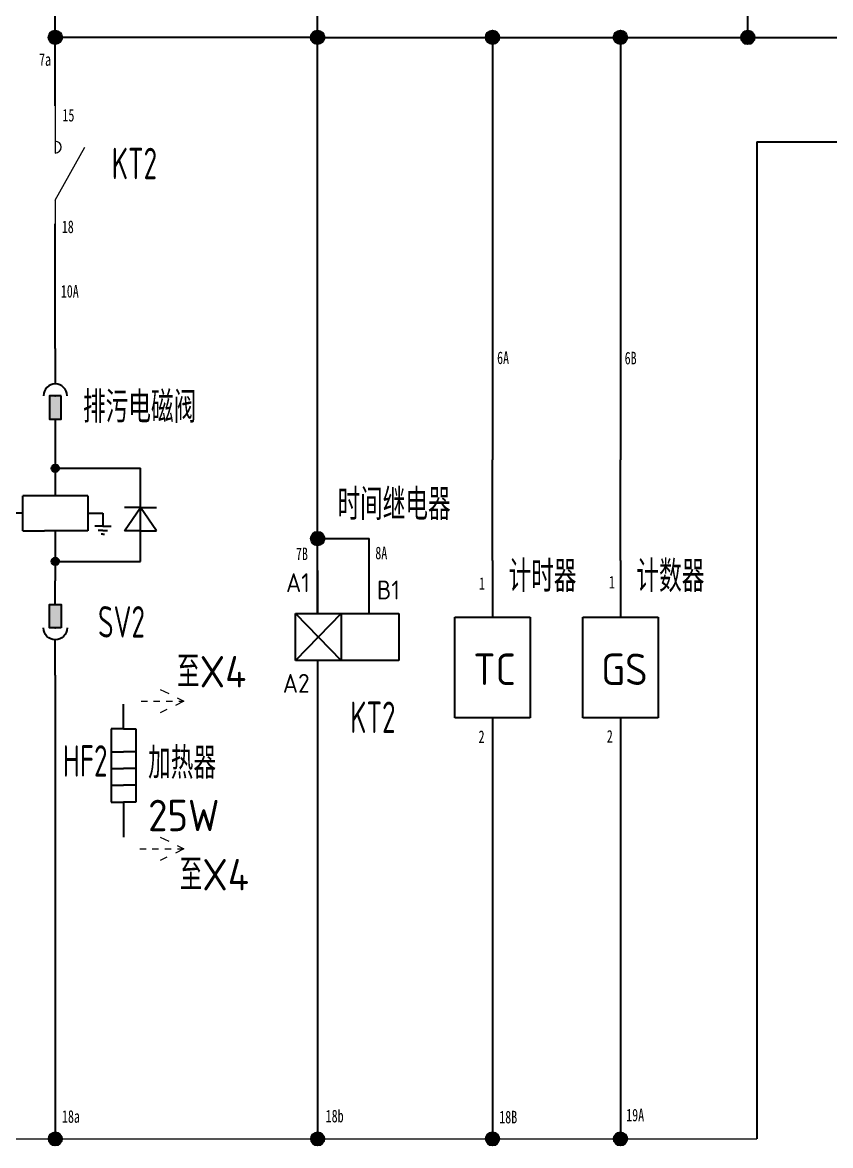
# Model space of a CAD drawing. Header units: millimetres. Extents: x 0 to 842, y 0 to 594.
# Drawn here: x 329.9 to 458.3, y 153 to 331.7 of the extents above; entities that cross this region are included whole.
import ezdxf
from ezdxf.enums import TextEntityAlignment as Align

# ---------------------------------------------------------------- set-up
doc = ezdxf.new("R2010")
doc.units = ezdxf.units.MM
doc.linetypes.add('虚线', pattern=[2, 1, -1])
for name, color, linetype, lineweight in [('AM_3', 3, '虚线', 13), ('BLK_0.5mm^2', 7, 'Continuous', 18), ('SYMS', 7, 'Continuous', 18), ('尺寸线层', 3, 'Continuous', 13), ('粗实线层', 7, 'Continuous', 25), ('虚线层', 6, '虚线', 13)]:
    doc.layers.add(name, color=color, linetype=linetype, lineweight=lineweight)
doc.layers.add('触点标识', color=11, linetype='Continuous')
doc.styles.add('WD_IEC', font='isocp2.shx', dxfattribs={"width": 0.9, "bigfont": 'gbcbig.shx'})
doc.styles.add('工程字', font='gbenor.shx', dxfattribs={"bigfont": 'gbcbig.shx'})
doc.styles.add('标准', font='isoct2.shx')
doc.styles.add('海泰汉字样式', font='仿宋_GB2312.ttf', dxfattribs={"width": 0.7})

# ---------------------------------------------------------------- blocks, each defined once
blk = doc.blocks.new('bfcgb')
blk.add_hatch(color=256).paths.add_polyline_path([(1495.06, 338, 1), (1492.9, 338, 1)])
blk.add_circle((1493.98, 338), 1.08)
blk = doc.blocks.new('gwae')
blk.add_hatch(color=256).paths.add_polyline_path([(413.18, 275.01), (413.18, 278.76), (411.3, 278.76), (411.3, 275.01)], flags=0)
for p, q in [((412.24, 286.26), (412.24, 280.64)), ((412.24, 275.01), (412.24, 271.26))]:
    blk.add_line(p, q)
blk.add_lwpolyline([(413.18, 278.76), (411.3, 278.76), (411.3, 275.01), (413.18, 275.01)], close=True)
blk.add_arc((412.24, 278.76), 1.88, 0, 180)
blk.add_point((412.24, 278.76))
blk = doc.blocks.new('rq2e')
at = {"color": 7, "ltscale": 0.416487}
blk.add_line((1065.04, 260.3), (1065.04, 251.87), dxfattribs=at)
at = {"color": 7, "ltscale": 0.007597}
for p, q in [((1064.45, 256.26), (1064.49, 256.48)), ((1064.45, 256.26), (1064.49, 256.48)), ((1064.49, 256.03), (1064.45, 256.26)), ((1064.49, 256.03), (1064.45, 256.26)), ((1064.49, 256.48), (1064.62, 256.67)), ((1064.49, 256.48), (1064.62, 256.67)), ((1064.62, 255.84), (1064.49, 256.03)), ((1064.62, 255.84), (1064.49, 256.03)), ((1064.62, 256.67), (1064.81, 256.8)), ((1064.62, 256.67), (1064.81, 256.8)), ((1064.81, 255.71), (1064.62, 255.84)), ((1064.81, 255.71), (1064.62, 255.84)), ((1064.81, 256.8), (1065.04, 256.85)), ((1064.81, 256.8), (1065.04, 256.85)), ((1065.04, 255.66), (1064.81, 255.71)), ((1065.04, 255.66), (1064.81, 255.71)), ((1065.04, 256.85), (1065.27, 256.8)), ((1065.04, 256.85), (1065.27, 256.8)), ((1065.27, 255.71), (1065.04, 255.66)), ((1065.27, 255.71), (1065.04, 255.66)), ((1065.27, 256.8), (1065.46, 256.67)), ((1065.27, 256.8), (1065.46, 256.67)), ((1065.46, 255.84), (1065.27, 255.71)), ((1065.46, 255.84), (1065.27, 255.71)), ((1065.46, 256.67), (1065.59, 256.48)), ((1065.46, 256.67), (1065.59, 256.48)), ((1065.59, 256.03), (1065.46, 255.84)), ((1065.59, 256.03), (1065.46, 255.84)), ((1065.59, 256.48), (1065.63, 256.26)), ((1065.59, 256.48), (1065.63, 256.26)), ((1065.63, 256.26), (1065.59, 256.03)), ((1065.63, 256.26), (1065.59, 256.03)), ((1064.45, 241.44), (1064.49, 241.66)), ((1064.45, 241.44), (1064.49, 241.66)), ((1064.49, 241.21), (1064.45, 241.44)), ((1064.49, 241.21), (1064.45, 241.44)), ((1064.49, 241.66), (1064.62, 241.85)), ((1064.49, 241.66), (1064.62, 241.85)), ((1064.62, 241.02), (1064.49, 241.21)), ((1064.62, 241.02), (1064.49, 241.21)), ((1064.62, 241.85), (1064.81, 241.98)), ((1064.62, 241.85), (1064.81, 241.98)), ((1064.81, 241.98), (1065.04, 242.03)), ((1064.81, 241.98), (1065.04, 242.03)), ((1065.04, 242.03), (1065.27, 241.98)), ((1065.04, 242.03), (1065.27, 241.98)), ((1065.27, 241.98), (1065.46, 241.85)), ((1065.27, 241.98), (1065.46, 241.85)), ((1065.46, 241.85), (1065.59, 241.66)), ((1065.46, 241.85), (1065.59, 241.66)), ((1065.59, 241.21), (1065.46, 241.02)), ((1065.59, 241.21), (1065.46, 241.02)), ((1065.59, 241.66), (1065.63, 241.44)), ((1065.59, 241.66), (1065.63, 241.44)), ((1065.63, 241.44), (1065.59, 241.21)), ((1065.63, 241.44), (1065.59, 241.21)), ((1064.81, 240.89), (1064.62, 241.02)), ((1064.81, 240.89), (1064.62, 241.02)), ((1065.04, 240.85), (1064.81, 240.89)), ((1065.04, 240.85), (1064.81, 240.89)), ((1065.27, 240.89), (1065.04, 240.85)), ((1065.27, 240.89), (1065.04, 240.85)), ((1065.46, 241.02), (1065.27, 240.89)), ((1065.46, 241.02), (1065.27, 240.89))]:
    blk.add_line(p, q, dxfattribs=at)
at = {"color": 7, "ltscale": 0.445714}
for p, q in [((1065.03, 256.26), (1078.57, 256.26)), ((1065.03, 256.26), (1078.57, 256.26)), ((1065.04, 241.44), (1078.58, 241.44)), ((1065.04, 241.44), (1078.58, 241.44))]:
    blk.add_line(p, q, dxfattribs=at)
at = {"color": 7, "ltscale": 0.204694}
blk.add_line((1078.58, 250.04), (1078.57, 256.26), dxfattribs=at)
blk.add_line((1078.58, 250.04), (1078.57, 256.26), dxfattribs=at)
at = {"color": 7, "ltscale": 0.092843}
for q in [(1053.19, 252.81), (1053.19, 252.81), (1057.23, 252.81), (1057.23, 252.81), (1053.19, 245.38), (1053.19, 245.38), (1057.23, 245.38), (1057.23, 245.38)]:
    blk.add_line((1055.21, 249.09), q, dxfattribs=at)
at = {"color": 7, "ltscale": 0.044268}
for p, q in [((1053.19, 252.81), (1055.21, 252.81)), ((1053.19, 252.81), (1055.21, 252.81)), ((1053.19, 245.38), (1055.21, 245.38)), ((1053.19, 245.38), (1055.21, 245.38))]:
    blk.add_line(p, q, dxfattribs=at)
at = {"color": 7, "ltscale": 0.044269}
for p, q in [((1057.23, 252.81), (1055.21, 252.81)), ((1057.23, 252.81), (1055.21, 252.81)), ((1057.23, 245.38), (1055.21, 245.38)), ((1057.23, 245.38), (1055.21, 245.38))]:
    blk.add_line(p, q, dxfattribs=at)
at = {"color": 7, "ltscale": 0.18267}
for p, q in [((1059.83, 251.87), (1059.83, 246.32)), ((1070.2, 251.87), (1070.2, 246.32))]:
    blk.add_line(p, q, dxfattribs=at)
at = {"color": 7, "ltscale": 0.226511}
for p, q in [((1070.2, 251.87), (1059.88, 251.87)), ((1059.88, 246.32), (1063.32, 246.32)), ((1070.2, 246.32), (1063.32, 246.32)), ((1070.2, 246.32), (1063.32, 246.32))]:
    blk.add_line(p, q, dxfattribs=at)
at = {"color": 7, "ltscale": 0.121009}
blk.add_line((1059.83, 249.09), (1055.21, 249.09), dxfattribs=at)
at = {"color": 7, "ltscale": 0.067085}
blk.add_line((1070.2, 249.09), (1072.61, 249.09), dxfattribs=at)
at = {"color": 7, "ltscale": 0.04459}
blk.add_line((1072.61, 249.09), (1072.61, 247.05), dxfattribs=at)
at = {"color": 7, "ltscale": 0.148438}
for p in [(1076.03, 246.32), (1076.03, 246.32), (1081.13, 246.32), (1081.13, 246.32)]:
    blk.add_line(p, (1078.58, 250.04), dxfattribs=at)
at = {"color": 7, "ltscale": 0.083936}
for p, q in [((1078.58, 250.04), (1076.03, 250.04)), ((1078.58, 250.04), (1076.03, 250.04)), ((1078.58, 250.04), (1081.13, 250.04)), ((1078.58, 250.04), (1081.13, 250.04)), ((1078.58, 246.32), (1076.03, 246.32)), ((1078.58, 246.32), (1076.03, 246.32)), ((1078.58, 246.32), (1081.13, 246.32)), ((1078.58, 246.32), (1081.13, 246.32))]:
    blk.add_line(p, q, dxfattribs=at)
at = {"color": 7, "ltscale": 0.16075}
for q in [(1078.58, 250.04), (1078.58, 246.32)]:
    blk.add_line((1078.58, 241.44), q, dxfattribs=at)
at = {"color": 7, "ltscale": 0.028234}
blk.add_line((1072.61, 247.05), (1071.32, 247.05), dxfattribs=at)
at = {"color": 7, "ltscale": 0.028235}
blk.add_line((1072.61, 247.05), (1073.9, 247.05), dxfattribs=at)
at = {"color": 7, "ltscale": 0.321499}
blk.add_line((1065.04, 246.32), (1065.04, 238.35), dxfattribs=at)
at = {"color": 7, "ltscale": 0.016336}
for q in [(1071.86, 246.37), (1073.35, 246.37)]:
    blk.add_line((1072.61, 246.37), q, dxfattribs=at)
at = {"color": 7, "ltscale": 0.005879}
for q in [(1072.34, 245.77), (1072.88, 245.77)]:
    blk.add_line((1072.61, 245.77), q, dxfattribs=at)
at = {"color": 7}
for centre in [(1065.04, 256.26), (1065.04, 241.44)]:
    blk.add_circle(centre, 0.591, dxfattribs=at)
for points in [[(1065.59, 256.03), (1064.45, 256.26), (1064.62, 256.67), (1064.49, 256.48)], [(1065.59, 256.03), (1064.45, 256.26), (1064.62, 256.67), (1064.49, 256.48)], [(1065.59, 256.03), (1064.62, 255.84), (1064.45, 256.26), (1064.49, 256.03)], [(1065.59, 256.03), (1064.62, 255.84), (1064.45, 256.26), (1064.49, 256.03)], [(1065.59, 256.03), (1064.62, 256.67), (1065.04, 256.85), (1064.81, 256.8)], [(1065.59, 256.03), (1064.62, 256.67), (1065.04, 256.85), (1064.81, 256.8)], [(1065.59, 256.03), (1065.04, 255.66), (1064.62, 255.84), (1064.81, 255.71)], [(1065.59, 256.03), (1065.04, 255.66), (1064.62, 255.84), (1064.81, 255.71)], [(1065.59, 256.03), (1065.04, 256.85), (1065.46, 256.67), (1065.27, 256.8)], [(1065.59, 256.03), (1065.04, 256.85), (1065.46, 256.67), (1065.27, 256.8)], [(1065.59, 256.03), (1065.46, 255.84), (1065.04, 255.66), (1065.27, 255.71)], [(1065.59, 256.03), (1065.46, 255.84), (1065.04, 255.66), (1065.27, 255.71)], [(1065.59, 256.03), (1065.46, 256.67), (1065.63, 256.26), (1065.59, 256.48)], [(1065.59, 256.03), (1065.46, 256.67), (1065.63, 256.26), (1065.59, 256.48)], [(1065.59, 241.21), (1064.45, 241.44), (1064.62, 241.85), (1064.49, 241.66)], [(1065.59, 241.21), (1064.45, 241.44), (1064.62, 241.85), (1064.49, 241.66)], [(1065.59, 241.21), (1064.62, 241.02), (1064.45, 241.44), (1064.49, 241.21)], [(1065.59, 241.21), (1064.62, 241.02), (1064.45, 241.44), (1064.49, 241.21)], [(1065.59, 241.21), (1064.62, 241.85), (1065.04, 242.03), (1064.81, 241.98)], [(1065.59, 241.21), (1064.62, 241.85), (1065.04, 242.03), (1064.81, 241.98)], [(1065.59, 241.21), (1065.04, 240.85), (1064.62, 241.02), (1064.81, 240.89)], [(1065.59, 241.21), (1065.04, 240.85), (1064.62, 241.02), (1064.81, 240.89)], [(1065.59, 241.21), (1065.04, 242.03), (1065.46, 241.85), (1065.27, 241.98)], [(1065.59, 241.21), (1065.04, 242.03), (1065.46, 241.85), (1065.27, 241.98)], [(1065.59, 241.21), (1065.46, 241.02), (1065.04, 240.85), (1065.27, 240.89)], [(1065.59, 241.21), (1065.46, 241.02), (1065.04, 240.85), (1065.27, 240.89)], [(1065.59, 241.21), (1065.46, 241.85), (1065.63, 241.44), (1065.59, 241.66)], [(1065.59, 241.21), (1065.46, 241.85), (1065.63, 241.44), (1065.59, 241.66)]]:
    blk.add_solid(points, dxfattribs=at)
blk = doc.blocks.new('VMS21P_1')
for p, q in [((0, 7.5), (0, 2.5)), ((0, -2.5), (3.125, 3.125)), ((0, -2.5), (0, -7.5))]:
    blk.add_line(p, q)
blk.add_arc((0, 3.125), 0.625, 270, 90)
at = {"style": 'WD_IEC'}
for tag, p in [('INST', (-5.25, 7.75)), ('LOC', (-5.25, 4.25)), ('TAG2', (-5.25, 0.75)), ('XREF', (-5.25, -3.75)), ('DESC1', (-5.25, -7.6)), ('DESC2', (-5.25, -11.1)), ('DESC3', (-5.25, -14.6))]:
    blk.add_attdef(tag, text='', height=2.5, dxfattribs=at).set_placement(p, align=Align.RIGHT)
blk.add_attdef('TERM01', text='', height=2, rotation=90, dxfattribs=at).set_placement((-1, 7.5), align=Align.RIGHT)
for tag, p, height in [('X2TERM01', (0, 7.5), 0.32), ('X4LINK', (-2, 0), 0.32), ('X1LINK', (-0.5, 0), 0.32), ('CONTACT', (4, -3.5), 1), ('FAMILY', (4, -5), 1), ('X8TERM02', (0, -7.5), 0.32)]:
    blk.add_attdef(tag, p, '', height=height, dxfattribs=at)
blk.add_attdef('TERM02', (-1, -7.5), '', height=2, rotation=90, dxfattribs=at)
blk = doc.blocks.new('sfe')
for p, q in [((1319.93, -437.42), (1336.36, -437.42)), ((1319.93, -444.92), (1319.93, -437.42)), ((1327.24, -437.42), (1319.93, -444.92)), ((1319.93, -437.42), (1327.24, -444.92)), ((1327.24, -437.42), (1327.24, -444.92)), ((1336.36, -437.42), (1336.36, -444.92)), ((1336.36, -444.92), (1319.93, -444.92))]:
    blk.add_line(p, q)
at = {"layer": '粗实线层'}
for p, q in [((1323.47, -437.42), (1323.47, -425.52)), ((1323.47, -425.52), (1331.69, -425.52)), ((1331.69, -437.42), (1331.69, -425.52)), ((1323.47, -444.92), (1323.47, -455.61))]:
    blk.add_line(p, q, dxfattribs=at)
blk.add_blockref('bfcgb', (-170.51, -763.52))
at = {"layer": 'AM_3', "style": 'WD_IEC'}
for tag, p in [('A1', (1322.22, -434.03)), ('B1', (1336.55, -435.2)), ('A2', (1322.2, -450.05))]:
    blk.add_attdef(tag, text='', height=3, dxfattribs=at).set_placement(p, align=Align.RIGHT)
blk = doc.blocks.new('HA1X2_1')
blk.add_lwpolyline([(-1.25, -2.5), (0, 0), (1.25, -2.5)])
at = {"style": 'WD_IEC'}
for tag, p in [('DESC1', (0, 5.1)), ('DESC2', (0, 1.25))]:
    blk.add_attdef(tag, text='', height=2.5, dxfattribs=at).set_placement(p, align=Align.CENTER)
blk.add_attdef('X8TERM01', (0, 0), '', height=0.32, dxfattribs=at)

msp = doc.modelspace()

# ---------------------------------------------------------------- linework, layer by layer
for p, q in [((376.77741, 329.3035), (376.7805, 394.05021)), ((335.07312, 329.3035), (335.0731, 348.01339)), ((445.14455, 340.04995), (445.14455, 329.3035)), ((335.07312, 318.40742), (335.07038, 329.3035)), ((350.15995, 329.3035), (335.07312, 329.3035)), ((375.69741, 329.3035), (350.15994, 329.3035)), ((376.77868, 274.58495), (376.77741, 329.3035)), ((376.77741, 329.3035), (563.77115, 329.3035)), ((404.5891, 328.2235), (404.5891, 262.08669)), ((424.92929, 328.22146), (424.92929, 262.0877)), ((446.61219, 312.68882), (446.61219, 154.07412)), ((335.07312, 279.80305), (335.07312, 299.65742)), ((404.5891, 246.08817), (404.5891, 237.07662)), ((424.92929, 246.08918), (424.92929, 237.07763)), ((376.77836, 244.49864), (376.77887, 237.67838)), ((398.59153, 221.0781), (398.59153, 237.07662)), ((398.59153, 237.07662), (410.59041, 237.07662)), ((410.59041, 237.07662), (410.59041, 221.0781)), ((418.93172, 221.07911), (418.93172, 237.07763)), ((418.93172, 237.07763), (430.93061, 237.07763)), ((430.93061, 237.07763), (430.93061, 221.07911)), ((376.77914, 234.04805), (376.77916, 233.80874)), ((376.77943, 230.17838), (376.78514, 154.07412)), ((345.93016, 219.30313), (345.93016, 223.23156)), ((410.59041, 221.0781), (398.59153, 221.0781)), ((404.5891, 221.0781), (404.5891, 154.07412)), ((430.93061, 221.07911), (418.93172, 221.07911)), ((424.92929, 221.07911), (424.92929, 154.07412)), ((345.93016, 207.6587), (345.93016, 202.09554))]:
    msp.add_line(p, q)
at = {"color": 7, "ltscale": 0.416487}
msp.add_line((335.07312, 279.80305), (335.07312, 274.17805), dxfattribs=at)
at = {"color": 7, "ltscale": 0.321499}
msp.add_line((335.07312, 227.8491), (335.07312, 154.07412), dxfattribs=at)
at = {"color": 7, "ltscale": 0.036266}
for p, q in [((345.93016, 219.30313), (343.97182, 219.30313)), ((345.93016, 219.30313), (347.8885, 219.30313)), ((343.97182, 215.67093), (345.93016, 215.67093)), ((347.8885, 215.67093), (345.93016, 215.67093)), ((343.97182, 213.00018), (345.93016, 213.00018)), ((347.8885, 213.00018), (345.93016, 213.00018)), ((343.97182, 210.32944), (345.93016, 210.32944)), ((347.8885, 210.32944), (345.93016, 210.32944)), ((343.97182, 207.6587), (345.93016, 207.6587)), ((347.8885, 207.6587), (345.93016, 207.6587))]:
    msp.add_line(p, q, dxfattribs=at)
at = {"color": 7, "ltscale": 0.215638}
for p, q in [((343.97182, 219.30313), (343.97182, 207.6587)), ((347.8885, 219.30313), (347.8885, 207.6587))]:
    msp.add_line(p, q, dxfattribs=at)
at = {"color": 7, "ltscale": 0.007597}
for p, q in [((335.07312, 155.12549), (335.47547, 155.04546)), ((335.07312, 155.12549), (335.47547, 155.04546)), ((335.47547, 155.04546), (335.81656, 154.81755)), ((335.47547, 155.04546), (335.81656, 154.81755)), ((335.81656, 154.81755), (336.04447, 154.47647)), ((335.81656, 154.81755), (336.04447, 154.47647)), ((336.04447, 153.67177), (335.81656, 153.33069)), ((336.04447, 153.67177), (335.81656, 153.33069)), ((336.04447, 154.47647), (336.1245, 154.07412)), ((336.04447, 154.47647), (336.1245, 154.07412)), ((336.1245, 154.07412), (336.04447, 153.67177)), ((336.1245, 154.07412), (336.04447, 153.67177)), ((375.8121, 153.67176), (375.73207, 154.07411)), ((375.8121, 153.67176), (375.73207, 154.07411)), ((376.04001, 153.33068), (375.8121, 153.67176)), ((376.04001, 153.33068), (375.8121, 153.67176)), ((377.75478, 153.67176), (377.52687, 153.33068)), ((377.75478, 153.67176), (377.52687, 153.33068)), ((377.83481, 154.07411), (377.75478, 153.67176)), ((377.83481, 154.07411), (377.75478, 153.67176)), ((403.5377, 154.07412), (403.61775, 154.47646)), ((403.5377, 154.07412), (403.61775, 154.47646)), ((403.61775, 154.47646), (403.84566, 154.81755)), ((403.61775, 154.47646), (403.84566, 154.81755)), ((403.84566, 153.33069), (403.61775, 153.67177)), ((403.84566, 153.33069), (403.61775, 153.67177)), ((403.84566, 154.81755), (404.18675, 155.04546)), ((403.84566, 154.81755), (404.18675, 155.04546)), ((404.18675, 155.04546), (404.5891, 155.12549)), ((404.18675, 155.04546), (404.5891, 155.12549)), ((404.5891, 155.12549), (404.99144, 155.04546)), ((404.5891, 155.12549), (404.99144, 155.04546)), ((404.99144, 155.04546), (405.33253, 154.81755)), ((404.99144, 155.04546), (405.33253, 154.81755)), ((405.33253, 154.81755), (405.56044, 154.47646)), ((405.33253, 154.81755), (405.56044, 154.47646)), ((405.56044, 153.67177), (405.33253, 153.33069)), ((405.56044, 153.67177), (405.33253, 153.33069)), ((405.56044, 154.47646), (405.64049, 154.07412)), ((405.56044, 154.47646), (405.64049, 154.07412)), ((423.95795, 153.67278), (423.8779, 154.07513)), ((423.95795, 153.67278), (423.8779, 154.07513)), ((424.18586, 153.33169), (423.95795, 153.67278)), ((424.18586, 153.33169), (423.95795, 153.67278)), ((425.90063, 153.67278), (425.67272, 153.33169)), ((425.90063, 153.67278), (425.67272, 153.33169)), ((425.98068, 154.07513), (425.90063, 153.67278)), ((425.98068, 154.07513), (425.90063, 153.67278)), ((335.47547, 153.10278), (335.07312, 153.02275)), ((335.47547, 153.10278), (335.07312, 153.02275)), ((335.81656, 153.33069), (335.47547, 153.10278)), ((335.81656, 153.33069), (335.47547, 153.10278)), ((376.38109, 153.10277), (376.04001, 153.33068)), ((376.38109, 153.10277), (376.04001, 153.33068)), ((376.78344, 153.02274), (376.38109, 153.10277)), ((376.78344, 153.02274), (376.38109, 153.10277)), ((377.18579, 153.10277), (376.78344, 153.02274)), ((377.18579, 153.10277), (376.78344, 153.02274)), ((377.52687, 153.33068), (377.18579, 153.10277)), ((377.52687, 153.33068), (377.18579, 153.10277)), ((404.18675, 153.10278), (403.84566, 153.33069)), ((404.18675, 153.10278), (403.84566, 153.33069)), ((404.5891, 153.02275), (404.18675, 153.10278)), ((404.5891, 153.02275), (404.18675, 153.10278)), ((404.99144, 153.10278), (404.5891, 153.02275)), ((404.99144, 153.10278), (404.5891, 153.02275)), ((405.33253, 153.33069), (404.99144, 153.10278)), ((405.33253, 153.33069), (404.99144, 153.10278)), ((424.52694, 153.10378), (424.18586, 153.33169)), ((424.52694, 153.10378), (424.18586, 153.33169)), ((424.92929, 153.02375), (424.52694, 153.10378)), ((424.92929, 153.02375), (424.52694, 153.10378)), ((425.33163, 153.10378), (424.92929, 153.02375)), ((425.33163, 153.10378), (424.92929, 153.02375)), ((425.67272, 153.33169), (425.33163, 153.10378)), ((425.67272, 153.33169), (425.33163, 153.10378))]:
    msp.add_line(p, q, dxfattribs=at)
at = {"color": 7}
for centre in [(335.07312, 154.07412), (376.78344, 154.07411), (404.5891, 154.07412), (424.92929, 154.07513)]:
    msp.add_circle(centre, 1.05137, dxfattribs=at)
for points in [[(336.04447, 153.67177), (334.02175, 154.07412), (334.32969, 154.81755), (334.10178, 154.47647)], [(336.04447, 153.67177), (334.02175, 154.07412), (334.32969, 154.81755), (334.10178, 154.47647)], [(336.04447, 153.67177), (334.32969, 153.33069), (334.02175, 154.07412), (334.10178, 153.67177)], [(336.04447, 153.67177), (334.32969, 153.33069), (334.02175, 154.07412), (334.10178, 153.67177)], [(336.04447, 153.67177), (334.32969, 154.81755), (335.07312, 155.12549), (334.67078, 155.04546)], [(336.04447, 153.67177), (334.32969, 154.81755), (335.07312, 155.12549), (334.67078, 155.04546)], [(336.04447, 153.67177), (335.07312, 153.02275), (334.32969, 153.33069), (334.67078, 153.10278)], [(336.04447, 153.67177), (335.07312, 153.02275), (334.32969, 153.33069), (334.67078, 153.10278)], [(336.04447, 153.67177), (335.07312, 155.12549), (335.81656, 154.81755), (335.47547, 155.04546)], [(336.04447, 153.67177), (335.07312, 155.12549), (335.81656, 154.81755), (335.47547, 155.04546)], [(336.04447, 153.67177), (335.81656, 153.33069), (335.07312, 153.02275), (335.47547, 153.10278)], [(336.04447, 153.67177), (335.81656, 153.33069), (335.07312, 153.02275), (335.47547, 153.10278)], [(336.04447, 153.67177), (335.81656, 154.81755), (336.1245, 154.07412), (336.04447, 154.47647)], [(336.04447, 153.67177), (335.81656, 154.81755), (336.1245, 154.07412), (336.04447, 154.47647)], [(377.75478, 153.67176), (375.73207, 154.07411), (376.04001, 154.81754), (375.8121, 154.47646)], [(377.75478, 153.67176), (375.73207, 154.07411), (376.04001, 154.81754), (375.8121, 154.47646)], [(377.75478, 153.67176), (376.04001, 153.33068), (375.73207, 154.07411), (375.8121, 153.67176)], [(377.75478, 153.67176), (376.04001, 153.33068), (375.73207, 154.07411), (375.8121, 153.67176)], [(377.75478, 153.67176), (376.04001, 154.81754), (376.78344, 155.12548), (376.38109, 155.04545)], [(377.75478, 153.67176), (376.04001, 154.81754), (376.78344, 155.12548), (376.38109, 155.04545)], [(377.75478, 153.67176), (376.78344, 153.02274), (376.04001, 153.33068), (376.38109, 153.10277)], [(377.75478, 153.67176), (376.78344, 153.02274), (376.04001, 153.33068), (376.38109, 153.10277)], [(377.75478, 153.67176), (376.78344, 155.12548), (377.52687, 154.81754), (377.18579, 155.04545)], [(377.75478, 153.67176), (376.78344, 155.12548), (377.52687, 154.81754), (377.18579, 155.04545)], [(377.75478, 153.67176), (377.52687, 153.33068), (376.78344, 153.02274), (377.18579, 153.10277)], [(377.75478, 153.67176), (377.52687, 153.33068), (376.78344, 153.02274), (377.18579, 153.10277)], [(377.75478, 153.67176), (377.52687, 154.81754), (377.83481, 154.07411), (377.75478, 154.47646)], [(377.75478, 153.67176), (377.52687, 154.81754), (377.83481, 154.07411), (377.75478, 154.47646)], [(405.56044, 153.67177), (403.5377, 154.07412), (403.84566, 154.81755), (403.61775, 154.47646)], [(405.56044, 153.67177), (403.5377, 154.07412), (403.84566, 154.81755), (403.61775, 154.47646)], [(405.56044, 153.67177), (403.84566, 153.33069), (403.5377, 154.07412), (403.61775, 153.67177)], [(405.56044, 153.67177), (403.84566, 153.33069), (403.5377, 154.07412), (403.61775, 153.67177)], [(405.56044, 153.67177), (403.84566, 154.81755), (404.5891, 155.12549), (404.18675, 155.04546)], [(405.56044, 153.67177), (403.84566, 154.81755), (404.5891, 155.12549), (404.18675, 155.04546)], [(405.56044, 153.67177), (404.5891, 153.02275), (403.84566, 153.33069), (404.18675, 153.10278)], [(405.56044, 153.67177), (404.5891, 153.02275), (403.84566, 153.33069), (404.18675, 153.10278)], [(405.56044, 153.67177), (404.5891, 155.12549), (405.33253, 154.81755), (404.99144, 155.04546)], [(405.56044, 153.67177), (404.5891, 155.12549), (405.33253, 154.81755), (404.99144, 155.04546)], [(405.56044, 153.67177), (405.33253, 153.33069), (404.5891, 153.02275), (404.99144, 153.10278)], [(405.56044, 153.67177), (405.33253, 153.33069), (404.5891, 153.02275), (404.99144, 153.10278)], [(405.56044, 153.67177), (405.33253, 154.81755), (405.64049, 154.07412), (405.56044, 154.47646)], [(405.56044, 153.67177), (405.33253, 154.81755), (405.64049, 154.07412), (405.56044, 154.47646)], [(425.90063, 153.67278), (423.8779, 154.07513), (424.18586, 154.81856), (423.95795, 154.47747)], [(425.90063, 153.67278), (423.8779, 154.07513), (424.18586, 154.81856), (423.95795, 154.47747)], [(425.90063, 153.67278), (424.18586, 153.33169), (423.8779, 154.07513), (423.95795, 153.67278)], [(425.90063, 153.67278), (424.18586, 153.33169), (423.8779, 154.07513), (423.95795, 153.67278)], [(425.90063, 153.67278), (424.18586, 154.81856), (424.92929, 155.1265), (424.52694, 155.04647)], [(425.90063, 153.67278), (424.18586, 154.81856), (424.92929, 155.1265), (424.52694, 155.04647)], [(425.90063, 153.67278), (424.92929, 153.02375), (424.18586, 153.33169), (424.52694, 153.10378)], [(425.90063, 153.67278), (424.92929, 153.02375), (424.18586, 153.33169), (424.52694, 153.10378)], [(425.90063, 153.67278), (424.92929, 155.1265), (425.67272, 154.81856), (425.33163, 155.04647)], [(425.90063, 153.67278), (424.92929, 155.1265), (425.67272, 154.81856), (425.33163, 155.04647)], [(425.90063, 153.67278), (425.67272, 153.33169), (424.92929, 153.02375), (425.33163, 153.10378)], [(425.90063, 153.67278), (425.67272, 153.33169), (424.92929, 153.02375), (425.33163, 153.10378)], [(425.90063, 153.67278), (425.67272, 154.81856), (425.98068, 154.07513), (425.90063, 154.47747)], [(425.90063, 153.67278), (425.67272, 154.81856), (425.98068, 154.07513), (425.90063, 154.47747)]]:
    msp.add_solid(points, dxfattribs=at)
at = {"layer": 'BLK_0.5mm^2'}
msp.add_line((184.84825, 154.07412), (446.61219, 154.07412), dxfattribs=at)
at = {"layer": '粗实线层'}
for p, q in [((446.61219, 312.68882), (545.47015, 312.68882)), ((376.78055, 249.57488), (376.77868, 274.58495)), ((404.5891, 246.08817), (404.5891, 262.08669)), ((424.92929, 246.08918), (424.92929, 262.0877))]:
    msp.add_line(p, q, dxfattribs=at)
at = {"layer": '虚线层'}
for p, q in [((348.70547, 223.70793), (355.50623, 223.70793)), ((348.49302, 200.22421), (355.50623, 200.22421))]:
    msp.add_line(p, q, dxfattribs=at)

# ---------------------------------------------------------------- block references
for name, p in [('bfcgb', (-1158.91373, -8.69758)), ('bfcgb', (-1158.91373, -8.69758)), ('bfcgb', (-1117.2067, -8.69758)), ('bfcgb', (-1117.2067, -8.69758)), ('bfcgb', (-1089.39628, -8.69758)), ('bfcgb', (-1069.05609, -8.69962)), ('bfcgb', (-1048.79403, -8.70323)), ('gwae', (-77.16935, -6.45957)), ('rq2e', (-729.96789, 4.50124))]:
    msp.add_blockref(name, p)
at = {"xscale": -1, "rotation": 180}
msp.add_blockref('gwae', (-77.16935, 514.11171), dxfattribs=at)
at = {"layer": 'SYMS', "xscale": 1.5, "yscale": 1.5, "zscale": 1.5}
msp.add_blockref('VMS21P_1', (335.07312, 307.15742), dxfattribs=at)
at = {"layer": '粗实线层'}
msp.add_blockref('sfe', (-946.69072, 675.09561), dxfattribs=at).add_auto_attribs({'B1': 'B1', 'A1': 'A1', 'A2': 'A2'})
at = {"layer": '虚线层', "xscale": 1.5, "yscale": 1.5, "zscale": 1.5, "rotation": 270}
for p in [(355.50623, 223.70793), (355.50623, 200.22421)]:
    msp.add_blockref('HA1X2_1', p, dxfattribs=at)

# ---------------------------------------------------------------- texts
at = {"char_height": 5, "width": 13.5088895, "attachment_point": 1, "line_spacing_factor": 0.99982, "style": '标准'}
for s, insert in [('{\\Fisocp2,gbcbig|c0;\\C3;TC}', (401.5361, 231.28617)), ('{\\Fisocp2,gbcbig|c134;\\C3;GS}', (421.87629, 231.28718))]:
    msp.add_mtext(s, dxfattribs=dict(at, insert=insert))
at = {"insert": (336.25142, 216.70054), "char_height": 5, "width": 4.9298444, "attachment_point": 1}
msp.add_mtext('{\\Fisocp,gbcbig|c134;\\W0.7;\\C3;HF2}', dxfattribs=at)
at = {"layer": 'BLK_0.5mm^2', "char_height": 5, "width": 35.8096004, "attachment_point": 1, "line_spacing_factor": 0.99982, "style": '标准'}
for s, insert in [('{\\Fisocp2,gbcbig|c134;\\C3;排污电磁阀}', (339.47791, 272.98415)), ('{\\Fisocp2,gbcbig|c134;\\C3;时间继电器}', (379.93357, 257.50336)), ('{\\Fisocp2,gbcbig|c134;\\C3;计时器}', (407.1389, 246.07206)), ('{\\Fisocp2,gbcbig|c134;\\C3;计数器}', (427.47909, 246.07307)), ('{\\Fisocp2,gbcbig|c134;\\C3;加热器\\P25W}', (349.83105, 216.36328))]:
    msp.add_mtext(s, dxfattribs=dict(at, insert=insert))
at = {"layer": '尺寸线层', "char_height": 5, "attachment_point": 1}
for s, insert, width, style in [('{\\Fisocp2,gbcbig|c134;\\W0.7;KT2}', (344.03652, 311.73741), 14.8690152, '标准'), ('{\\Fisocp,gbcbig|c134;\\W0.7;SV2}', (341.86046, 238.83301), 17.8760589, '工程字'), ('{\\Fisocp2,gbcbig|c134;\\C3;至X4}', (354.42292, 230.89368), 42.5209704, '标准'), ('{\\Fisocp2,gbcbig|c134;\\W0.7;KT2}', (381.95236, 223.64545), 17.8760589, '工程字'), ('{\\Fisocp2,gbcbig|c134;\\C3;至X4}', (354.84518, 198.60449), 42.5209704, '标准')]:
    msp.add_mtext(s, dxfattribs=dict(at, insert=insert, width=width, style=style))
at = {"layer": '触点标识', "char_height": 2, "attachment_point": 1, "style": '海泰汉字样式'}
for s, width, insert in [('7a', 2.1335374, (332.48887, 326.77798)), ('15', 2.2940467, (336.20218, 317.93293)), ('18', 3.164205, (336.10638, 300.17381)), ('10A', 5.6206143, (335.94557, 289.92053)), ('6A', 2.5037335, (405.31621, 279.33645)), ('6B', 3.2594767, (425.60545, 279.28657)), ('7B', 2.4084207, (373.33277, 248.14664)), ('8A', 2.6610733, (385.95105, 248.29367)), ('1', 1.4561727, (402.44997, 243.4296)), ('1', 1.872216, (423.10534, 243.63807)), ('2', 4.4918398, (402.37533, 219.06062)), ('2', 3.4104712, (422.76861, 219.1232)), ('18a', 3.283223, (336.13024, 158.64684)), ('18b', 3.119209, (378.06236, 158.71054)), ('18B', 4.4145652, (405.6582, 158.54786)), ('19A', 4.2736715, (425.84631, 158.87321))]:
    msp.add_mtext_dynamic_manual_height_columns(s, width=width, gutter_width=10, heights=[0], dxfattribs=dict(at, insert=insert))

doc.saveas('drawing.dxf')
